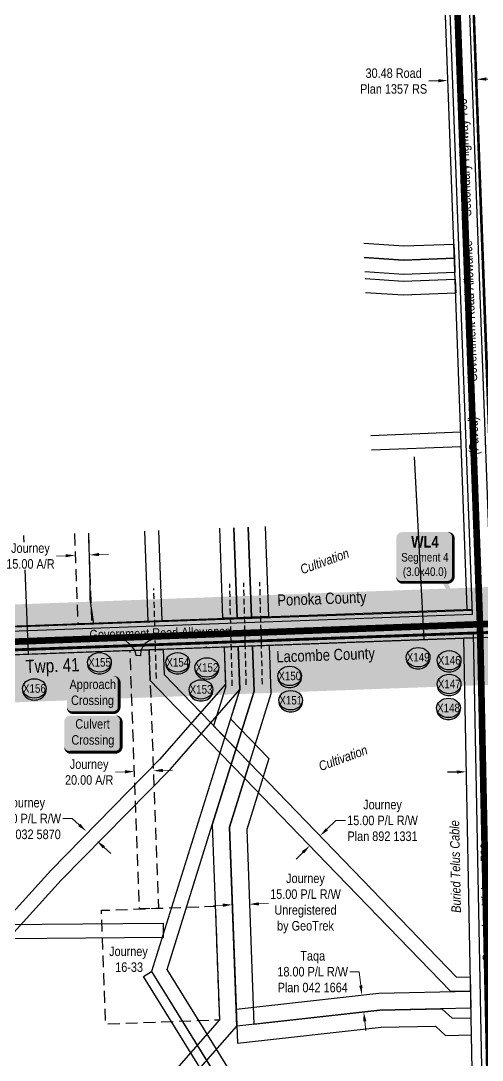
# Model space of a CAD drawing. Extents: x 670596 to 687743, y 5824540 to 5836613.
# Drawn here: x 678269 to 678756, y 5828518 to 5829612 of the extents above; entities that cross this region are included whole.
import ezdxf
from ezdxf.enums import TextEntityAlignment as Align

# ---------------------------------------------------------------- set-up
doc = ezdxf.new("R2010")
doc.units = 0
doc.header["$LTSCALE"] = 5
doc.header["$PDSIZE"] = 0.5
for name, pattern in [('BORDER2', [22.225, 6.35, -3.175, 6.35, -3.175, 0, -3.175]), ('foc-ACCESSROAD', [3.75, 2.5, -1.25]), ('UG_PIPE', [1.875, 1.25, -0.625])]:
    doc.linetypes.add(name, pattern=pattern)
doc.layers.get('Defpoints').update_dxf_attribs({"color": 9})
doc.layers.add('10-20_pump_placements_Poi', color=7, linetype='Continuous', plot=False)
for name, color, linetype in [('AS-CABLE', 224, 'foc-CABLE'), ('AS-PIPE-UG', 44, 'UG_PIPE'), ('AS-POWER', 104, 'foc-POWER'), ('AS-ROADS', 254, 'Continuous'), ('AS-TELEPHONE', 224, 'foc-TEL'), ('AS-TELEPHONE-T', 224, 'Continuous'), ('AS-TELUS', 224, 'foc-TEL'), ('CG-NOTES', 7, 'Continuous'), ('D-TXT', 6, 'Continuous'), ('F-AR', 190, 'foc-ACCESSROAD'), ('F-RW', 190, 'Continuous'), ('F-WS', 190, 'foc-ACCESSROAD'), ('F-WS-S', 8, 'Continuous'), ('L-33', 7, 'Continuous'), ('L-ROAD-T', 7, 'Continuous'), ('L-SEC', 7, 'Continuous'), ('L-TITLEDB', 4, 'Continuous'), ('L-TITLEDB-T', 4, 'Continuous'), ('P-BUFFER-H 30m', 51, 'Continuous'), ('P-CROSSINGS', 250, 'Continuous')]:
    doc.layers.add(name, color=color, linetype=linetype)
doc.layers.add('AS-COUNTY', color=7, linetype='BORDER2', lineweight=60, true_color=0xcc33ff)
for name, color, linetype, lineweight in [('F-AR-T', 190, 'Continuous', 9), ('F-RW-T', 190, 'Continuous', 9), ('F-WS-T', 190, 'Continuous', 9), ('T-TEXT', 48, 'Continuous', 18)]:
    doc.layers.add(name, color=color, linetype=linetype, lineweight=lineweight)
doc.layers.add('P-PROPOSED-WL3', color=92, linetype='Continuous', true_color=0x00bd00)
doc.layers.add('P-PROPOSED-WL4', color=7, linetype='Continuous', true_color=0x5b5bc8)
doc.styles.add('175L', font='ARIALN.TTF', dxfattribs={"height": 20})
doc.styles.add('240', font='ARIALN.TTF', dxfattribs={"height": 30})
doc.styles.add('80', font='ARIALN.TTF', dxfattribs={"height": 10})
doc.styles.add('80CG', font='ARIALN.TTF', dxfattribs={"height": 10})
doc.styles.add('80L', font='ARIALN.TTF', dxfattribs={"height": 10})
doc.styles.add('80LS', font='ARIALNI.TTF', dxfattribs={"height": 10})
doc.styles.add('BOLD', font='ARIALNB.TTF')
doc.styles.add('Crossing', font='ARIALN.TTF', dxfattribs={"height": 10})
doc.styles.add('foc-LtypeFont', font='ARIALN.TTF', dxfattribs={"height": 7.35})
doc.linetypes.add('foc-CABLE', pattern='A,2,-1,["C",foc-LtypeFont,S=0.2,R=0,X=-0.625,Y=-0.75],-1.24,8', length=12.24)
doc.linetypes.add('foc-POWER', pattern='A,6,-1,["P",foc-LtypeFont,S=0.2,R=0,X=-0.625,Y=-0.75],-1.24,4', length=12.24)
doc.linetypes.add('foc-TEL', pattern='A,2,-1,["T",foc-LtypeFont,S=0.2,R=0,X=-0.425,Y=-0.75],-1.24,8', length=12.24)
doc.linetypes.add('foc-TEL-NOLINE', pattern='A,0,-2,["T",foc-LtypeFont,S=0.2,R=0,X=-0.425,Y=-0.75],-10.24', length=12.24)
doc.dimstyles.new('Compass 5 000', dxfattribs={"dimscale": 5, "dimtxt": 9, "dimasz": 2, "dimexe": 0.2, "dimexo": 0.0625, "dimgap": 0.5, "dimtad": 0, "dimtih": 1, "dimtoh": 1, "dimzin": 0, "dimdsep": 46, "dimtxsty": '80CG', "dimcen": 0.1, "dimse1": 1, "dimse2": 1, "dimclrd": 256, "dimclrt": 256, "dimaunit": 1, "dimadec": 4, "dimazin": 0, "dimtfac": 0.06, "dimtofl": 0, "dimtmove": 0, "dimatfit": 1, "dimfxl": 0.2, "dimtolj": 1, "dimtzin": 0, "dimlwd": -1, "dimarcsym": 0})

# ---------------------------------------------------------------- blocks, each defined once
blk = doc.blocks.new('*D396')
at = {"layer": 'Defpoints', "color": 0, "transparency": 16777216}
for p in [(678387.6, 5828866.9), (678407.6, 5828867.7), (678389.2, 5828822)]:
    blk.add_point(p, dxfattribs=at)
at = {"layer": 'F-AR-T', "transparency": 16777216}
for p, q in [((678419.2, 5828823.1), (678429.2, 5828823.5)), ((678379.2, 5828821.7), (678369.2, 5828821.3))]:
    blk.add_line(p, q, dxfattribs=at)
for points in [[(678379.2, 5828823.3), (678379.3, 5828820), (678389.2, 5828822)], [(678419.1, 5828824.8), (678419.3, 5828821.4), (678409.2, 5828822.7)]]:
    blk.add_solid(points, dxfattribs=at)
at = {"layer": 'F-AR-T', "transparency": 16777216, "insert": (678341.5, 5828821.3), "char_height": 10, "attachment_point": 5, "style": '80CG'}
blk.add_mtext('\\A1;Journey\\P20.00 A/R', dxfattribs=at)
blk = doc.blocks.new('*D447')
at = {"layer": 'Defpoints', "color": 0, "transparency": 16777216}
for p in [(678738.6, 5828843.1), (678778.6, 5828843.9), (678739, 5828821.6)]:
    blk.add_point(p, dxfattribs=at)
at = {"layer": 'L-TITLEDB', "transparency": 16777216}
for p, q in [((678789, 5828822.6), (678799, 5828822.8)), ((678729.1, 5828821.4), (678719.1, 5828821.2))]:
    blk.add_line(p, q, dxfattribs=at)
for points in [[(678729, 5828823.1), (678729.1, 5828819.8), (678739, 5828821.6)], [(678789, 5828824.3), (678789.1, 5828820.9), (678779, 5828822.4)]]:
    blk.add_solid(points, dxfattribs=at)
at = {"layer": 'L-TITLEDB', "transparency": 16777216, "insert": (678837.8, 5828822.8), "char_height": 10, "attachment_point": 5, "style": '80CG'}
blk.add_mtext('\\A1;40.00 Road\\PPlan 912 2064', dxfattribs=at)
blk = doc.blocks.new('*D448')
at = {"layer": 'Defpoints', "color": 0, "transparency": 16777216}
for p in [(678584.8, 5828754.2), (678609.1, 5828729.1), (678598.3, 5828718.7)]:
    blk.add_point(p, dxfattribs=at)
at = {"layer": 'F-RW-T', "transparency": 16777216}
for p, q in [((678592, 5828761.1), (678601.6, 5828770.4)), ((678601.6, 5828770.4), (678611.6, 5828770.4)), ((678566.8, 5828736.8), (678559.7, 5828729.8))]:
    blk.add_line(p, q, dxfattribs=at)
for points in [[(678590.9, 5828762.3), (678593.2, 5828759.9), (678584.8, 5828754.2)], [(678565.7, 5828738), (678568, 5828735.6), (678574, 5828743.7)]]:
    blk.add_solid(points, dxfattribs=at)
at = {"layer": 'F-RW-T', "transparency": 16777216, "insert": (678650.7, 5828770.4), "char_height": 10, "attachment_point": 5, "style": '80CG'}
blk.add_mtext('\\A1;Journey\\P15.00 P/L R/W\\PPlan 892 1331', dxfattribs=at)
blk = doc.blocks.new('*D449')
at = {"layer": 'Defpoints', "color": 0, "transparency": 16777216}
for p in [(678609.8, 5828584.6), (678628.9, 5828586.7), (678611.8, 5828566.7)]:
    blk.add_point(p, dxfattribs=at)
at = {"layer": 'F-RW-T', "transparency": 16777216}
for p, q in [((678626.1, 5828611.1), (678616.1, 5828611.1)), ((678627.8, 5828596.6), (678626.1, 5828611.1)), ((678632, 5828558.9), (678633.1, 5828548.9))]:
    blk.add_line(p, q, dxfattribs=at)
for points in [[(678629.4, 5828596.8), (678626.1, 5828596.5), (678628.9, 5828586.7)], [(678633.7, 5828559.1), (678630.4, 5828558.7), (678630.9, 5828568.8)]]:
    blk.add_solid(points, dxfattribs=at)
at = {"layer": 'F-RW-T', "transparency": 16777216, "insert": (678577.1, 5828611.1), "char_height": 10, "attachment_point": 5, "style": '80CG'}
blk.add_mtext('\\A1;Taqa\\P18.00 P/L R/W^JPlan 042 1664', dxfattribs=at)
blk = doc.blocks.new('*D453')
at = {"layer": 'Defpoints', "color": 0, "transparency": 16777216}
for p in [(678349.6, 5828748.9), (678154.3, 5828555.8), (678165.4, 5828545.7)]:
    blk.add_point(p, dxfattribs=at)
at = {"layer": 'F-RW-T', "transparency": 16777216}
for p, q in [((678323.7, 5828772.4), (678313.7, 5828772.4)), ((678331.1, 5828765.7), (678323.7, 5828772.4)), ((678357, 5828742.2), (678364.4, 5828735.5))]:
    blk.add_line(p, q, dxfattribs=at)
for points in [[(678332.2, 5828767), (678330, 5828764.5), (678338.5, 5828759)], [(678358.1, 5828743.4), (678355.9, 5828741), (678349.6, 5828748.9)]]:
    blk.add_solid(points, dxfattribs=at)
at = {"layer": 'F-RW-T', "transparency": 16777216, "insert": (678274.6, 5828772.4), "char_height": 10, "attachment_point": 5, "style": '80CG'}
blk.add_mtext('\\A1;Journey\\P15.00 P/L R/W\\PPlan 032 5870', dxfattribs=at)
blk = doc.blocks.new('*U846')
h = blk.add_hatch(color=59)
edge = h.paths.add_edge_path()
edge.add_line((-21.5, -20), (21.5, -20))
edge.add_arc((21.5, -14), 6, 270, 360)
edge.add_line((27.5, -14), (27.5, 12.5))
edge.add_arc((21.5, 12.5), 6, 0, 90)
edge.add_line((21.5, 18.5), (-21.5, 18.5))
edge.add_arc((-21.5, 12.5), 6, 90, 180)
edge.add_line((-27.5, 12.5), (-27.5, -14))
edge.add_arc((-21.5, -14), 6, 180, 270)
at = {"color": 1, "flags": 128}
blk.add_lwpolyline([(-57.6, 47.9, 0, 7.5, 0), (0, 0, 0, 0, 0)], format="xyseb", dxfattribs=at)
blk.add_lwpolyline([(-21.5, -20, 3, 3, 0), (21.5, -20, 3, 3, 0.414214), (27.5, -14, 3, 3, 0), (27.5, 12.5, 3, 0, 0.414214), (21.5, 18.5, 0, 0, 0), (-21.5, 18.5, 0, 0, 0.414214), (-27.5, 12.5, 0, 0, 0), (-27.5, -14, 0, 3, 0.414214)], format="xyseb", close=True, dxfattribs=at)
at = {"color": 1, "style": '80'}
blk.add_attdef('ENTER_TEXT_001', (-36.7, -5), '', height=10, dxfattribs=at)
blk = doc.blocks.new('*D491')
at = {"layer": 'Defpoints', "color": 0, "transparency": 16777216}
for p in [(678719.5, 5829551.2), (678719.5, 5829549.6), (678750, 5829552.3)]:
    blk.add_point(p, dxfattribs=at)
at = {"layer": 'L-TITLEDB-T', "transparency": 16777216}
for p, q in [((678709.5, 5829549.2), (678699.6, 5829548.9)), ((678760, 5829551.1), (678770, 5829551.5))]:
    blk.add_line(p, q, dxfattribs=at)
for points in [[(678709.5, 5829550.9), (678709.6, 5829547.6), (678719.5, 5829549.6)], [(678760, 5829552.8), (678760.1, 5829549.4), (678750, 5829550.7)]]:
    blk.add_solid(points, dxfattribs=at)
at = {"layer": 'L-TITLEDB-T', "transparency": 16777216, "insert": (678662.4, 5829548.9), "char_height": 10, "attachment_point": 5, "style": '80CG'}
blk.add_mtext('\\A1;30.48 Road\\PPlan 1357 RS', dxfattribs=at)
blk = doc.blocks.new('*U583')
h = blk.add_hatch(color=254)
edge = h.paths.add_edge_path()
edge.add_line((-24, -34.4), (24, -34.4))
edge.add_arc((24, -28.4), 6, 270, 360)
edge.add_line((30, -28.4), (30, 12.5))
edge.add_arc((24, 12.5), 6, 0, 90)
edge.add_line((24, 18.5), (-24, 18.5))
edge.add_arc((-24, 12.5), 6, 90, 180)
edge.add_line((-30, 12.5), (-30, -28.4))
edge.add_arc((-24, -28.4), 6, 180, 270)
at = {"layer": 'P-PROPOSED-WL3', "flags": 128}
blk.add_lwpolyline([(-24, -34.4, 3, 3, 0), (24, -34.4, 3, 3, 0.414214), (30, -28.4, 3, 3, 0), (30, 12.5, 3, 0, 0.414214), (24, 18.5, 0, 0, 0), (-24, 18.5, 0, 0, 0.414214), (-30, 12.5, 0, 0, 0), (-30, -28.4, 0, 3, 0.414214)], format="xyseb", close=True, dxfattribs=at)
blk.add_lwpolyline([(55.3, -91.7, 0, 7.5, 0), (0, 0, 0, 0, 0)], format="xyseb", dxfattribs=at)
at = {"layer": 'P-PROPOSED-WL3'}
for tag, p, height, style in [('TEMP_AREA_W1_001', (-9.2, 2.2), 12, 'BOLD'), ('ENTER_TEXT_001', (-30.7, -12.8), 9, '80')]:
    blk.add_attdef(tag, p, '', height=height, dxfattribs=dict(at, style=style))
blk = doc.blocks.new('*D510')
at = {"layer": 'Defpoints', "color": 0, "transparency": 16777216}
for p in [(678510.4, 5828682.2), (678492.8, 5828670.4), (678510.8, 5828671.1)]:
    blk.add_point(p, dxfattribs=at)
at = {"layer": 'F-RW-T', "transparency": 16777216}
for p, q in [((678482.4, 5828681.2), (678472.4, 5828680.8)), ((678520.4, 5828682.6), (678530.4, 5828683))]:
    blk.add_line(p, q, dxfattribs=at)
for points in [[(678482.3, 5828682.9), (678482.5, 5828679.5), (678492.4, 5828681.6)], [(678520.3, 5828684.3), (678520.4, 5828680.9), (678510.4, 5828682.2)]]:
    blk.add_solid(points, dxfattribs=at)
at = {"layer": 'F-RW-T', "transparency": 16777216, "insert": (678569.5, 5828683), "char_height": 10, "attachment_point": 5, "style": '80CG'}
blk.add_mtext('\\A1;Journey\\P15.00 P/L R/W\\PUnregistered\\Pby GeoTrek', dxfattribs=at)
blk = doc.blocks.new('xing2')
h = blk.add_hatch(color=50)
h.dxf.hatch_style = 1
edge = h.paths.add_edge_path()
edge.add_ellipse((0, 0), major_axis=(-12.5, 0), ratio=0.816297, start_angle=0, end_angle=360)
h = blk.add_hatch(color=250)
h.dxf.hatch_style = 1
edge = h.paths.add_edge_path()
edge.add_ellipse((0, -2), major_axis=(-12.5, 0), ratio=0.816297, start_angle=0, end_angle=180)
edge.add_line((12.5, -2), (12.5, 0))
edge.add_ellipse((0, 0), major_axis=(-12.5, 0), ratio=0.816297, start_angle=0, end_angle=180, ccw=False)
edge.add_line((-12.5, 0), (-12.5, -2))
at = {"color": 250}
blk.add_ellipse((0, 0), major_axis=(-12.5, 0), ratio=0.816297, dxfattribs=at)
blk.add_ellipse((0, -2), major_axis=(-12.5, 0), ratio=0.816297, start_param=0, end_param=3.141593, dxfattribs=at)
at = {"color": 250, "style": 'Crossing'}
blk.add_attdef('CROSSING', text='', height=9, dxfattribs=at).set_placement((0.1, 0), align=Align.MIDDLE_CENTER)
at = {"color": 250, "style": 'Crossing', "flags": 1}
for tag, p in [('OWNER', (0.1, -12.5)), ('DESCRIPTION', (0.1, -25.8)), ('LOCATION', (0.1, -39.3)), ('DWG_REF', (0.1, -52.8))]:
    blk.add_attdef(tag, text='', height=9, dxfattribs=at).set_placement(p, align=Align.MIDDLE_CENTER)
blk = doc.blocks.new('*U487')
h = blk.add_hatch(color=254)
edge = h.paths.add_edge_path()
edge.add_line((-24, -20), (24, -20))
edge.add_arc((24, -14), 6, 270, 360)
edge.add_line((30, -14), (30, 12.5))
edge.add_arc((24, 12.5), 6, 0, 90)
edge.add_line((24, 18.5), (-24, 18.5))
edge.add_arc((-24, 12.5), 6, 90, 180)
edge.add_line((-30, 12.5), (-30, -14))
edge.add_arc((-24, -14), 6, 180, 270)
at = {"color": 160, "flags": 128}
blk.add_lwpolyline([(-24, -20, 3, 3, 0), (24, -20, 3, 3, 0.414214), (30, -14, 3, 3, 0), (30, 12.5, 3, 0, 0.414214), (24, 18.5, 0, 0, 0), (-24, 18.5, 0, 0, 0.414214), (-30, 12.5, 0, 0, 0), (-30, -14, 0, 3, 0.414214)], format="xyseb", close=True, dxfattribs=at)
at = {"color": 160, "style": '80'}
blk.add_attdef('ENTER_TEXT_001', (-26.8, -4.9), '', height=10, dxfattribs=at)
blk = doc.blocks.new('*U860')
h = blk.add_hatch(color=59)
edge = h.paths.add_edge_path()
edge.add_line((-21.5, -20), (21.5, -20))
edge.add_arc((21.5, -14), 6, 270, 360)
edge.add_line((27.5, -14), (27.5, 12.5))
edge.add_arc((21.5, 12.5), 6, 0, 90)
edge.add_line((21.5, 18.5), (-21.5, 18.5))
edge.add_arc((-21.5, 12.5), 6, 90, 180)
edge.add_line((-27.5, 12.5), (-27.5, -14))
edge.add_arc((-21.5, -14), 6, 180, 270)
at = {"color": 1, "flags": 128}
blk.add_lwpolyline([(51.3, 47.3, 0, 7.5, 0), (0, 0, 0, 0, 0)], format="xyseb", dxfattribs=at)
blk.add_lwpolyline([(-21.5, -20, 3, 3, 0), (21.5, -20, 3, 3, 0.414214), (27.5, -14, 3, 3, 0), (27.5, 12.5, 3, 0, 0.414214), (21.5, 18.5, 0, 0, 0), (-21.5, 18.5, 0, 0, 0.414214), (-27.5, 12.5, 0, 0, 0), (-27.5, -14, 0, 3, 0.414214)], format="xyseb", close=True, dxfattribs=at)
at = {"color": 1, "style": '80'}
blk.add_attdef('ENTER_TEXT_001', (-36.7, -5), '', height=10, dxfattribs=at)
blk = doc.blocks.new('*D530')
at = {"layer": 'Defpoints', "color": 0, "transparency": 16777216}
for p in [(678326.9, 5829049.5), (678327, 5829045.8), (678342, 5829046.3)]:
    blk.add_point(p, dxfattribs=at)
at = {"layer": 'F-AR-T', "transparency": 16777216}
for p, q in [((678316.9, 5829049.1), (678306.9, 5829048.8)), ((678351.9, 5829050.4), (678361.8, 5829050.8))]:
    blk.add_line(p, q, dxfattribs=at)
for points in [[(678351.8, 5829052.1), (678351.9, 5829048.7), (678341.9, 5829050)], [(678316.8, 5829050.8), (678316.9, 5829047.5), (678326.9, 5829049.5)]]:
    blk.add_solid(points, dxfattribs=at)
at = {"layer": 'F-AR-T', "transparency": 16777216, "insert": (678279.6, 5829048.8), "char_height": 10, "attachment_point": 5, "style": '80CG', "bg_fill": 3, "box_fill_scale": 1.1, "bg_fill_color": 256, "bg_fill_true_color": 13158600, "bg_fill_transparency": 0}
blk.add_mtext('\\A1;Journey\\P15.00 A/R', dxfattribs=at)

msp = doc.modelspace()

# ---------------------------------------------------------------- hatches: boundary and pattern name
at = {"layer": 'AS-ROADS'}
h = msp.add_hatch(color=256, dxfattribs=at)
h.dxf.hatch_style = 1
h.paths.add_polyline_path([(682678.285, 5832378.284), (682679.237, 5832371.44), (682678.476, 5832368.778), (682676.859, 5832365.926), (682687.322, 5832365.831), (682684.183, 5832370.964), (682682.661, 5832374.577), (682682.566, 5832377.333), (682682.566, 5832379.045)], flags=16)
h.paths.add_polyline_path([(681464.565, 5832333.37), (681471.954, 5832333.222), (681472.545, 5832327.019), (681474.319, 5832324.36), (681475.206, 5832323.326), (681461.314, 5832321.997), (681462.939, 5832325.394), (681463.974, 5832328.2), (681464.252, 5832330.272), (681464.542, 5832331.722)], flags=16)
h.paths.add_polyline_path([(681048.14, 5832317.983), (681052.253, 5832311.083), (681052.694, 5832307.12), (681062.388, 5832306.826), (681060.185, 5832312.404), (681056.954, 5832317.249), (681056.66, 5832320.038)], flags=16)
edge = h.paths.add_edge_path()
edge.add_line((683515.178, 5832287.041), (683508.934, 5832397.566))
edge.add_line((677284.424, 5825051.076), (677268.886, 5825051.076))
h = msp.add_hatch(color=256, dxfattribs=at)
h.dxf.hatch_style = 1
h.paths.add_polyline_path([(678391.181, 5828943.93), (678390.272, 5828947.653), (678388.273, 5828951.602), (678386.502, 5828954.008), (678384.14, 5828955.96), (678379.552, 5828960.182), (678408.851, 5828961.544), (678404.127, 5828959.229), (678400.175, 5828956.278), (678397.994, 5828953.6), (678396.632, 5828950.83), (678395.996, 5828948.515), (678395.769, 5828945.02), (678395.723, 5828943.703)])
at = {"layer": 'P-BUFFER-H 30m'}
h = msp.add_hatch(color=256, dxfattribs=at)
h.dxf.hatch_style = 1
edge = h.paths.add_edge_path()
edge.add_line((677190.88, 5826034.364), (676987.84, 5826027.225))
edge.add_line((676987.84, 5826027.225), (676988.351, 5826011.208))
edge.add_arc((676938.382, 5826009.615), 49.994, -120.521047, 1.826075, ccw=False)
edge.add_line((676912.993, 5825966.548), (676909.934, 5825968.352))
edge.add_arc((676935.324, 5826011.418), 49.994, 181.826075, 239.478953, ccw=False)
edge.add_line((676885.355, 5826009.825), (676883.222, 5826076.736))
edge.add_arc((676933.19, 5826078.329), 49.994, 92.013805, 181.826075, ccw=False)
edge.add_line((676931.434, 5826128.292), (677186.782, 5826137.271))
edge.add_line((677186.782, 5826137.271), (677172.574, 5826493.957))
edge.add_arc((677222.529, 5826495.947), 49.994, 182.217236, 182.280935, ccw=False)
edge.add_line((677172.572, 5826494.013), (677161.576, 5826778.028))
edge.add_arc((677211.532, 5826779.962), 49.994, 133.32201, 182.217236, ccw=False)
edge.add_line((677177.232, 5826816.333), (677158.55, 5827298.559))
edge.add_line((677158.55, 5827298.559), (677123.328, 5828102.041))
edge.add_line((677123.328, 5828102.041), (677088.029, 5828904.381))
edge.add_arc((677137.974, 5828906.578), 49.994, 92.094528, 182.519115, ccw=False)
edge.add_line((677136.147, 5828956.539), (677941.688, 5828985.999))
edge.add_line((677941.688, 5828985.999), (678795.39, 5829017.43))
edge.add_arc((678838.014, 5828991.303), 49.994, 92.178655, 148.493114, ccw=False)
edge.add_line((678836.113, 5829041.261), (679095.94, 5829051.145))
edge.add_line((679095.94, 5829051.145), (679103.038, 5829053.867))
edge.add_arc((679120.935, 5829007.187), 49.994, 92.18666, 110.977343, ccw=False)
edge.add_line((679119.028, 5829057.144), (679561.069, 5829074.022))
edge.add_arc((679566.877, 5829024.367), 49.994, 92.195397, 96.67124, ccw=False)
edge.add_line((679564.962, 5829074.324), (680316.807, 5829103.147))
edge.add_line((680316.807, 5829103.147), (680289.029, 5829852.071))
edge.add_line((680289.029, 5829852.071), (680264.054, 5830522.758))
edge.add_arc((680314.013, 5830524.619), 49.994, 133.258056, 182.132573, ccw=False)
edge.add_line((680279.753, 5830561.028), (680276.196, 5830656.553))
edge.add_line((680276.196, 5830656.553), (680246.213, 5831460.206))
edge.add_line((680246.213, 5831460.206), (680215.351, 5832284.366))
edge.add_arc((680265.309, 5832286.237), 49.994, 92.148626, 182.144523, ccw=False)
edge.add_line((680263.435, 5832336.196), (681068.877, 5832366.415))
edge.add_line((681068.877, 5832366.415), (681821.401, 5832394.716))
edge.add_line((681821.401, 5832394.716), (681805.598, 5832816.244))
edge.add_arc((681855.557, 5832818.117), 49.994, 143.113192, 182.146882, ccw=False)
edge.add_line((681815.571, 5832848.125), (681834.732, 5832873.657))
edge.add_arc((681874.718, 5832843.649), 49.994, 2.145927, 143.113192, ccw=False)
edge.add_line((681924.677, 5832845.521), (681941.401, 5832399.193))
edge.add_line((681941.401, 5832399.193), (682694.705, 5832426.985))
edge.add_line((682694.705, 5832426.985), (683448.059, 5832454.84))
edge.add_line((683448.059, 5832454.84), (683412.219, 5833411.237))
edge.add_arc((683462.178, 5833413.109), 49.994, 133.562272, 182.146115, ccw=False)
edge.add_line((683427.725, 5833449.336), (683406.047, 5834013.774))
edge.add_line((683406.047, 5834013.774), (683375.916, 5834817.728))
edge.add_line((683375.916, 5834817.728), (683345.977, 5835624.47))
edge.add_arc((683395.936, 5835626.324), 49.994, 92.287428, 182.125311, ccw=False)
edge.add_line((683393.941, 5835676.278), (684197.29, 5835708.367))
edge.add_line((684197.29, 5835708.367), (684908.467, 5835736.78))
edge.add_line((684908.467, 5835736.78), (684942.361, 5835811.073))
edge.add_arc((684987.845, 5835790.323), 49.994, 65.131456, 155.476492, ccw=False)
edge.add_line((685008.869, 5835835.681), (685028.667, 5835826.504))
edge.add_arc((685007.643, 5835781.146), 49.994, -16.068914, 65.131456, ccw=False)
edge.add_line((685055.684, 5835767.308), (685044.658, 5835729.031))
edge.add_line((685044.658, 5835729.031), (685314.688, 5835739.386))
edge.add_arc((685316.604, 5835689.429), 49.994, 34.222356, 92.196177, ccw=False)
edge.add_line((685357.942, 5835717.546), (685598.018, 5835364.582))
edge.add_line((685598.018, 5835364.582), (685834.75, 5835370.452))
edge.add_arc((685835.99, 5835320.474), 49.994, 2.198313, 91.420588, ccw=False)
edge.add_line((685885.947, 5835322.392), (685911.192, 5834664.749))
edge.add_line((685911.192, 5834664.749), (686635.77, 5834691.532))
edge.add_line((686635.77, 5834691.532), (686625.993, 5834943.667))
edge.add_line((686625.993, 5834943.667), (686625.603, 5834953.705))
edge.add_arc((686675.56, 5834955.642), 49.994, 92.288875, 182.220798, ccw=False)
edge.add_line((686673.563, 5835005.596), (687058.366, 5835020.976))
edge.add_arc((687098.555, 5834991.24), 49.994, 92.512715, 143.501535, ccw=False)
edge.add_line((687096.363, 5835041.186), (687099.36, 5835041.317))
edge.add_arc((687101.551, 5834991.372), 49.994, 2.512715, 92.512715, ccw=False)
edge.add_line((687151.497, 5834993.563), (687152.446, 5834971.929))
edge.add_arc((687102.501, 5834969.737), 49.994, -87.487492, 2.512715, ccw=False)
edge.add_line((687104.692, 5834919.791), (687096.429, 5834919.429))
edge.add_arc((687094.238, 5834969.375), 49.994, 272.288873, 272.512507, ccw=False)
edge.add_line((687096.234, 5834919.421), (686730.564, 5834904.805))
edge.add_line((686730.564, 5834904.805), (686741.01, 5834635.46))
edge.add_arc((686691.053, 5834633.523), 49.994, -87.779202, 2.220798, ccw=False)
edge.add_line((686692.991, 5834583.567), (686662.171, 5834582.372))
edge.add_arc((686660.234, 5834632.328), 49.994, 247.182957, 272.220798, ccw=False)
edge.add_line((686640.846, 5834586.246), (686635.568, 5834588.467))
edge.add_line((686635.568, 5834588.467), (685862.114, 5834559.877))
edge.add_arc((685860.267, 5834609.837), 49.994, 182.198313, 272.116949, ccw=False)
edge.add_line((685810.31, 5834607.919), (685785.041, 5835266.201))
edge.add_line((685785.041, 5835266.201), (685571.688, 5835260.91))
edge.add_arc((685570.449, 5835310.888), 49.994, 214.222356, 271.420588, ccw=False)
edge.add_line((685529.111, 5835282.771), (685289.298, 5835635.35))
edge.add_line((685289.298, 5835635.35), (685002.226, 5835624.341))
edge.add_line((685002.226, 5835624.341), (684975.431, 5835623.27))
edge.add_arc((684973.435, 5835673.224), 49.994, 229.837958, 272.287782, ccw=False)
edge.add_line((684941.192, 5835635.018), (684201.401, 5835605.462))
edge.add_line((684201.401, 5835605.462), (683450.853, 5835575.482))
edge.add_line((683450.853, 5835575.482), (683478.831, 5834821.566))
edge.add_line((683478.831, 5834821.566), (683508.96, 5834017.677))
edge.add_line((683508.96, 5834017.677), (683532.192, 5833412.794))
edge.add_arc((683482.235, 5833410.876), 49.994, -46.495355, 2.199485, ccw=False)
edge.add_line((683516.651, 5833374.614), (683552.96, 5832405.714))
edge.add_arc((683503.001, 5832403.842), 49.994, -87.882475, 2.146115, ccw=False)
edge.add_line((683504.848, 5832353.882), (682698.506, 5832324.068))
edge.add_line((682698.506, 5832324.068), (681892.271, 5832294.323))
edge.add_arc((681890.428, 5832344.283), 49.994, 264.056445, 272.112898, ccw=False)
edge.add_arc((681876.342, 5832343.751), 49.994, 272.153947, 280.265865, ccw=False)
edge.add_line((681878.221, 5832293.793), (681072.743, 5832263.5))
edge.add_line((681072.743, 5832263.5), (680320.249, 5832235.268))
edge.add_line((680320.249, 5832235.268), (680349.128, 5831464.053))
edge.add_line((680349.128, 5831464.053), (680379.111, 5830660.389))
edge.add_line((680379.111, 5830660.389), (680384.182, 5830524.23))
edge.add_arc((680334.223, 5830522.37), 49.994, -46.742123, 2.132739, ccw=False)
edge.add_line((680368.483, 5830485.96), (680391.945, 5829855.896))
edge.add_line((680391.945, 5829855.896), (680421.685, 5829054.073))
edge.add_arc((680371.726, 5829052.22), 49.994, -87.804603, 2.124156, ccw=False)
edge.add_line((680373.641, 5829002.263), (679575.799, 5828971.677))
edge.add_arc((679569.977, 5829021.331), 49.994, 272.18666, 276.686638, ccw=False)
edge.add_line((679571.885, 5828971.373), (679131.72, 5828954.566))
edge.add_line((679131.72, 5828954.566), (679124.618, 5828951.844))
edge.add_arc((679106.72, 5828998.524), 49.994, 272.178655, 290.977343, ccw=False)
edge.add_line((679108.621, 5828948.566), (678884.632, 5828940.045))
edge.add_arc((678841.974, 5828966.116), 49.994, 272.108492, 328.568358, ccw=False)
edge.add_line((678843.813, 5828916.156), (677945.465, 5828883.082))
edge.add_line((677945.465, 5828883.082), (677193.263, 5828855.571))
edge.add_line((677193.263, 5828855.571), (677226.216, 5828106.56))
edge.add_line((677226.216, 5828106.56), (677261.444, 5827302.934))
edge.add_arc((677211.498, 5827300.745), 49.994, 2.218614, 2.510029, ccw=False)
edge.add_line((677261.454, 5827302.68), (677281.716, 5826779.679))
edge.add_arc((677231.76, 5826777.743), 49.994, -46.679478, 2.218614, ccw=False)
edge.add_line((677266.06, 5826741.371), (677275.481, 5826498.026))
edge.add_line((677275.481, 5826498.026), (677306.827, 5825711.068))
edge.add_line((677306.827, 5825711.068), (677315.471, 5825699.601))
edge.add_arc((677275.552, 5825669.505), 49.994, 1.988412, 37.013358, ccw=False)
edge.add_line((677325.515, 5825671.239), (677327.417, 5825616.478))
edge.add_arc((677277.453, 5825614.743), 49.994, -88.099944, 1.988412, ccw=False)
edge.add_line((677279.111, 5825564.777), (677258.016, 5825564.077))
edge.add_arc((677256.359, 5825614.043), 49.994, 181.98998, 271.900056, ccw=False)
edge.add_line((677206.395, 5825612.307), (677206.156, 5825619.185))
edge.add_line((677206.156, 5825619.185), (676448.534, 5825593.112))
edge.add_line((676448.534, 5825593.112), (675621.606, 5825565.447))
edge.add_line((675621.606, 5825565.447), (674813.811, 5825535.401))
edge.add_line((674813.811, 5825535.401), (674006.072, 5825504.83))
edge.add_line((674006.072, 5825504.83), (673985.967, 5825504.069))
edge.add_arc((673984.076, 5825554.027), 49.994, 271.847905, 272.16748, ccw=False)
edge.add_line((673985.688, 5825504.06), (673184.703, 5825478.217))
edge.add_line((673184.703, 5825478.217), (672384.069, 5825452.353))
edge.add_line((672384.069, 5825452.353), (672364.028, 5825451.705))
edge.add_line((672364.028, 5825451.705), (671562.255, 5825423.567))
edge.add_line((671562.255, 5825423.567), (671405.716, 5825418.102))
edge.add_line((671405.716, 5825418.102), (671360.474, 5825352.878))
edge.add_line((671360.474, 5825352.878), (671368.43, 5825306.565))
edge.add_line((671368.43, 5825306.565), (671377.864, 5825268.225))
edge.add_line((671377.864, 5825268.225), (671395.798, 5825272.31))
edge.add_arc((671406.901, 5825223.564), 49.994, 6.188841, 102.831332, ccw=False)
edge.add_line((671456.604, 5825228.954), (671457.842, 5825217.538))
edge.add_line((671457.842, 5825217.538), (671465.055, 5825159.957))
edge.add_line((671465.055, 5825159.957), (671491.712, 5825126.618))
edge.add_arc((671452.666, 5825095.397), 49.994, 1.309193, 38.645258, ccw=False)
edge.add_line((671502.646, 5825096.54), (671503.523, 5825058.17))
edge.add_arc((671453.542, 5825057.028), 49.994, -32.601957, 1.309193, ccw=False)
edge.add_line((671495.659, 5825030.091), (671398.31, 5824877.882))
edge.add_arc((671356.193, 5824904.819), 49.994, 193.727388, 327.398043, ccw=False)
edge.add_arc((671355.09, 5824908.662), 49.994, 147.398016, 198.310676, ccw=False)
edge.add_line((671312.974, 5824935.599), (671400.193, 5825071.97))
edge.add_line((671400.193, 5825071.97), (671400.095, 5825076.287))
edge.add_line((671400.095, 5825076.287), (671375.283, 5825107.317))
edge.add_arc((671414.33, 5825138.538), 49.994, 187.140394, 218.645258, ccw=False)
edge.add_line((671364.724, 5825132.324), (671361.401, 5825158.85))
edge.add_line((671361.401, 5825158.85), (671349.952, 5825156.242))
edge.add_arc((671338.849, 5825204.987), 49.994, 193.822991, 282.831332, ccw=False)
edge.add_line((671290.303, 5825193.043), (671268.001, 5825283.686))
edge.add_arc((671319.46, 5825296.347), 52.994, 189.747991, 193.822991, ccw=False)
edge.add_line((671267.231, 5825287.374), (671255.511, 5825355.596))
edge.add_arc((671307.74, 5825364.568), 52.994, 145.253591, 189.747991, ccw=False)
edge.add_line((671264.195, 5825394.772), (671336.235, 5825498.63))
edge.add_arc((671377.314, 5825470.137), 49.994, 91.999391, 145.253591, ccw=False)
edge.add_line((671375.57, 5825520.1), (671558.652, 5825526.492))
edge.add_line((671558.652, 5825526.492), (672360.486, 5825554.632))
edge.add_arc((672362.239, 5825504.669), 49.994, 91.85035, 92.009966, ccw=False)
edge.add_line((672360.625, 5825554.636), (672380.743, 5825555.286))
edge.add_line((672380.743, 5825555.286), (673181.379, 5825581.151))
edge.add_line((673181.379, 5825581.151), (673982.227, 5825606.989))
edge.add_line((673982.227, 5825606.989), (674002.177, 5825607.744))
edge.add_line((674002.177, 5825607.744), (674809.949, 5825638.317))
edge.add_line((674809.949, 5825638.317), (675617.882, 5825668.367))
edge.add_arc((675619.741, 5825618.408), 49.994, 91.916118, 92.130078, ccw=False)
edge.add_line((675618.069, 5825668.374), (676445.042, 5825696.04))
edge.add_line((676445.042, 5825696.04), (677203.317, 5825722.136))
edge.add_line((677203.317, 5825722.136), (677190.88, 5826034.364))
at = {"layer": 'P-PROPOSED-WL3'}
h = msp.add_hatch(color=256, dxfattribs=at)
h.dxf.hatch_style = 1
h.paths.add_polyline_path([(678736.318, 5828962.226), (678776.288, 5828963.673), (678776.229, 5828966.688), (678736.26, 5828965.225)])
at = {"layer": 'P-PROPOSED-WL4'}
h = msp.add_hatch(color=256, dxfattribs=at)
h.dxf.hatch_style = 1
h.paths.add_polyline_path([(671375.18, 5825467.06), (671378.922, 5825467.191), (671560.502, 5825473.53), (672362.345, 5825501.671), (672382.454, 5825502.32), (673183.091, 5825528.185), (673984.076, 5825554.027), (674004.181, 5825554.788), (674811.953, 5825585.361), (675619.841, 5825615.409), (676446.814, 5825643.076), (677254.384, 5825670.868), (677256.359, 5825614.043), (677277.453, 5825614.743), (677275.552, 5825669.505), (677257.495, 5825693.456), (677225.526, 5826496.064), (677214.646, 5826777.081), (677231.76, 5826777.743), (677211.498, 5827300.745), (677176.27, 5828104.362), (677141.104, 5828903.691), (677943.625, 5828933.042), (678736.318, 5828962.226), (678736.26, 5828965.225), (677943.515, 5828936.039), (677137.974, 5828906.578), (677173.274, 5828104.23), (677208.501, 5827300.621), (677228.646, 5826780.625), (677211.532, 5826779.962), (677222.529, 5826495.947), (677254.535, 5825692.399), (677272.587, 5825668.455), (677274.355, 5825617.642), (677259.253, 5825617.141), (677257.278, 5825673.969), (676446.714, 5825646.074), (675619.741, 5825618.408), (674811.84, 5825588.359), (674004.068, 5825557.786), (673983.979, 5825557.026), (673182.994, 5825531.184), (672382.357, 5825505.319), (672362.239, 5825504.669), (671560.397, 5825476.528), (671377.314, 5825470.137)])

# ---------------------------------------------------------------- linework, layer by layer
at = {"layer": '10-20_pump_placements_Poi'}
msp.add_point((678464.898, 5828952.833), dxfattribs=at)
msp.add_point((678464.898, 5828952.833), dxfattribs=at)
at = {"layer": 'AS-CABLE'}
msp.add_line((678736.318, 5828962.226), (678729.136, 5828961.961), dxfattribs=at)
at = {"layer": 'AS-COUNTY', "const_width": 3, "flags": 128}
msp.add_lwpolyline([(681195.742, 5828960.591), (681192.499, 5829060.528), (680369.563, 5829029.677), (678766.25, 5828968.46), (678746.151, 5828967.743), (677140.879, 5828908.866), (677020.961, 5828904.489)], dxfattribs=at)
at = {"layer": 'AS-PIPE-UG', "flags": 128}
for points in [[(678492.344, 5828912.216), (678489.592, 5829019.412)], [(678507.141, 5828913.329), (678504.389, 5829020.525)], [(678524.166, 5828913.965), (678521.414, 5829021.161)], [(678410.78, 5828975.518), (678409.639, 5829014.514)], [(678412.408, 5828919.903), (678411.234, 5828960.005)]]:
    msp.add_lwpolyline(points, dxfattribs=at)
at = {"layer": 'AS-POWER', "flags": 128}
for points in [[(678792.838, 5828064.275), (678790.312, 5828185.136), (678777.534, 5828852.507), (678775.438, 5828953.751), (678774.503, 5828993.023), (678768.924, 5829009.882), (678765.642, 5829096.772), (678736.544, 5829892.778)], [(678346.402, 5828977.321), (678342.66, 5829003.466), (678342.444, 5829019.703), (678341.022, 5829072.98)], [(677139.925, 5828933.551), (677239.36, 5828936.765), (677639.018, 5828951.415), (678031.441, 5828965.728), (678042.43, 5828966.118), (678346.395, 5828977.321), (678670.658, 5828989.156), (678745.243, 5828991.934)]]:
    msp.add_lwpolyline(points, dxfattribs=at)
at = {"layer": 'AS-ROADS', "const_width": 6.999, "flags": 128}
for points in [[(678772.46, 5828063.511), (678753.426, 5828976.839), (678719.807, 5829892.133)], [(681292.134, 5829071.845), (678754.924, 5828977.063), (677020.621, 5828912.234)]]:
    msp.add_lwpolyline(points, dxfattribs=at)
at = {"layer": 'AS-ROADS', "flags": 128}
msp.add_lwpolyline([(678391.181, 5828943.93), (678390.272, 5828947.653), (678388.273, 5828951.602), (678386.502, 5828954.008), (678384.14, 5828955.96), (678379.552, 5828960.182), (678408.851, 5828961.544), (678404.127, 5828959.229), (678400.175, 5828956.278), (678397.994, 5828953.6), (678396.632, 5828950.83), (678395.996, 5828948.515), (678395.769, 5828945.02), (678395.723, 5828943.703)], close=True, dxfattribs=at)
at = {"layer": 'AS-TELEPHONE', "linetype": 'foc-TEL-NOLINE', "flags": 128}
for points in [[(677021.188, 5828899.315), (677121.007, 5828902.959), (678746.254, 5828962.58), (678766.353, 5828963.312), (679567.937, 5828993.928), (680369.722, 5829024.652)], [(678753.972, 5828062.817), (678751.848, 5828162.738), (678736.318, 5828962.226)]]:
    msp.add_lwpolyline(points, dxfattribs=at)
at = {"layer": 'AS-TELUS', "flags": 128}
for points in [[(678694.646, 5828960.681), (678684.484, 5829153.421)], [(678277.509, 5828945.329), (678272.65, 5829070.47)]]:
    msp.add_lwpolyline(points, dxfattribs=at)
at = {"layer": 'F-AR', "flags": 128}
msp.add_lwpolyline([(678326.032, 5829072.433), (678329.489, 5828977.673), (678344.479, 5828978.22), (678341.022, 5829072.98)], dxfattribs=at)
msp.add_lwpolyline([(678404.579, 5828950.006), (678414.454, 5828677.959), (678394.47, 5828677.234), (678384.595, 5828949.27)], close=True, dxfattribs=at)
at = {"layer": 'F-RW', "flags": 128}
for points in [[(678630.942, 5829378.332), (678673.147, 5829375.397), (678725.929, 5829377.244), (678726.469, 5829362.294), (678672.892, 5829360.408), (678631.497, 5829363.265)], [(678631.497, 5829363.265), (678672.892, 5829360.408), (678726.469, 5829362.294), (678727.021, 5829347.288), (678672.669, 5829345.395), (678632.054, 5829348.149)], [(678632.31, 5829341.208), (678672.573, 5829338.408), (678727.26, 5829340.282), (678727.954, 5829325.444), (678672.283, 5829323.38), (678632.868, 5829326.071)], [(678638.97, 5829160.578), (678733.663, 5829164.239), (678733.141, 5829179.225), (678638.418, 5829175.552)], [(678399.992, 5829075.145), (678403.485, 5828980.352), (678418.485, 5828980.902), (678414.959, 5829075.694)], [(678494.126, 5829078.601), (678497.611, 5828983.839), (678482.527, 5828983.287), (678479.07, 5829078.048)], [(678509.121, 5829079.151), (678512.559, 5828984.391), (678497.611, 5828983.839), (678494.126, 5829078.601)], [(678527.067, 5829079.81), (678530.535, 5828985.067), (678512.559, 5828984.391), (678509.121, 5829079.151)], [(678498.613, 5828953.401), (678500.289, 5828908.486), (678490.581, 5828877.476), (678530.95, 5828835.737), (678507.513, 5828760.849), (678514.999, 5828555.82), (678648.035, 5828570.731), (678713.2, 5828572.042), (678724.022, 5828562.259), (678744.015, 5828562.661)], [(678483.625, 5828952.842), (678485.205, 5828910.505), (678472.585, 5828870.194), (678510.581, 5828830.91), (678489.415, 5828763.278), (678497.721, 5828535.773), (678649.221, 5828552.754), (678706.425, 5828553.905), (678717.247, 5828544.122), (678744.377, 5828544.667)], [(677900.188, 5828388.222), (678001.04, 5828398.63), (678072.036, 5828465.029), (678249.381, 5828660.682), (678419.353, 5828662.266), (678419.493, 5828647.268), (678256.085, 5828645.746), (678082.733, 5828454.498), (678007.599, 5828384.229), (677901.728, 5828373.303)], [(678685.031, 5828060.232), (678681.674, 5828149.746), (678398.777, 5828606.075), (678407.275, 5828611.343), (678696.892, 5828144.175), (678700.019, 5828060.794)]]:
    msp.add_lwpolyline(points, dxfattribs=at)
for points in [[(677185.594, 5827891.665), (677707.591, 5827914.513), (677872.635, 5828001.687), (678016.475, 5828007.388), (678132.723, 5828139.568), (678497.063, 5828553.81), (678496.399, 5828571.844), (678489.415, 5828763.278), (678533.445, 5828903.967), (678531.615, 5828954.601), (678513.637, 5828953.94), (678515.344, 5828906.387), (678471.301, 5828765.694), (678478.816, 5828560.319), (678016.947, 5828035.177), (678008.06, 5828025.073), (677867.849, 5828019.507), (677702.768, 5827932.317), (677184.806, 5827909.63)], [(677624.545, 5828163.604), (677873.71, 5828370.328), (678007.565, 5828384.259), (678082.677, 5828454.506), (678311.94, 5828707.369), (678426.744, 5828824.227), (678500.267, 5828908.416), (678498.65, 5828953.387), (678483.625, 5828952.842), (678485.082, 5828913.809), (678415.743, 5828834.424), (678301.019, 5828717.659), (678071.983, 5828465.04), (678001.006, 5828398.66), (677867.647, 5828384.758), (677614.964, 5828175.143)], [(678498.65, 5828953.387), (678500.267, 5828908.416), (678479.357, 5828841.627), (678407.275, 5828611.343), (678465.331, 5828517.718), (678696.892, 5828144.175), (678752.222, 5828146.019), (678751.884, 5828161.057), (678705.032, 5828159.429), (678475.659, 5828529.467), (678423.621, 5828613.408), (678471.301, 5828765.694), (678515.344, 5828906.387), (678513.637, 5828953.94)], [(678743.462, 5828590.648), (678722.604, 5828590.232), (678591.727, 5828725.421), (678505.465, 5828814.632), (678479.357, 5828841.627), (678405.752, 5828917.689), (678404.579, 5828950.006), (678419.573, 5828950.557), (678420.536, 5828923.985), (678459.133, 5828884.102), (678510.567, 5828830.924), (678728.797, 5828605.356), (678743.171, 5828605.644)], [(678743.814, 5828572.658), (678648.035, 5828570.731), (678497.063, 5828553.81), (678496.399, 5828571.844), (678646.845, 5828588.72), (678743.462, 5828590.648)]]:
    msp.add_lwpolyline(points, close=True, dxfattribs=at)
at = {"layer": 'F-WS', "flags": 128}
msp.add_lwpolyline([(678474.407, 5828680.136), (678478.76, 5828560.229), (678358.854, 5828555.877), (678354.501, 5828675.783), (678414.454, 5828677.959)], close=True, dxfattribs=at)
at = {"layer": 'F-WS-S', "flags": 128}
msp.add_lwpolyline([(678753.972, 5828062.817), (678751.848, 5828162.738), (678736.318, 5828962.226)], dxfattribs=at)
at = {"layer": 'L-SEC', "flags": 128}
for points in [[(678745.397, 5828987.77), (678715.749, 5829791.915)], [(678735.923, 5829792.669), (678765.5, 5828988.545)], [(677942.712, 5828958.303), (678745.397, 5828987.77)], [(678746.151, 5828967.743), (677943.459, 5828938.205)], [(678746.151, 5828967.743), (678761.789, 5828163.098)]]:
    msp.add_lwpolyline(points, dxfattribs=at)
at = {"layer": 'L-TITLEDB', "flags": 128}
for points in [[(678740.024, 5828992.736), (678710.63, 5829791.808)], [(678741.125, 5829792.859), (678770.482, 5828993.9)], [(677881.579, 5828961.249), (678745.203, 5828992.925)], [(678746.254, 5828962.58), (677882.712, 5828930.8)], [(678751.848, 5828162.738), (678736.318, 5828962.226)]]:
    msp.add_lwpolyline(points, dxfattribs=at)

# ---------------------------------------------------------------- block references
at = {"layer": 'CG-NOTES'}
ref = msp.add_blockref('*U583', (678695.322, 5829055.533), dxfattribs=dict(at, xscale=0.9997400169240014, yscale=0.9997400169240014, zscale=0.9997400169240014))
ref.add_attrib('TEMP_AREA_W1_001', 'WL4', (678680.956, 5829057.777), dxfattribs={"layer": 'P-PROPOSED-WL3', "height": 11.9969, "style": 'BOLD'})
ref.add_attrib('ENTER_TEXT_001', 'Segment 4', (678670.416, 5829043.06), dxfattribs={"layer": 'P-PROPOSED-WL3', "height": 8.9977, "style": '80'})
ref.add_attrib('ENTER_TEXT_002', '(3.0x40.0)', (678672.119, 5829027.911), dxfattribs={"layer": 'P-PROPOSED-WL3', "height": 8.9977, "style": '80'})
ref = msp.add_blockref('*U846', (678813.853, 5828917.415), dxfattribs=dict(at, xscale=0.998822180558433, yscale=0.998822180558433, zscale=0.998822180558433))
ref.add_attrib('ENTER_TEXT_001', 'Road', (678799.463, 5828922.305), dxfattribs={"layer": '0', "color": 1, "height": 9.9882, "style": '80'})
ref.add_attrib('ENTER_TEXT_002', 'Crossing', (678790.708, 5828905.481), dxfattribs={"layer": '0', "color": 1, "height": 9.9882, "style": '80'})
ref = msp.add_blockref('*U860', (678345.583, 5828903.885), dxfattribs=dict(at, xscale=0.998822180558433, yscale=0.998822180558433, zscale=0.998822180558433))
ref.add_attrib('ENTER_TEXT_001', 'Approach', (678320.793, 5828908.775), dxfattribs={"layer": '0', "color": 1, "height": 9.9882, "style": '80'})
ref.add_attrib('ENTER_TEXT_002', 'Crossing', (678322.438, 5828891.951), dxfattribs={"layer": '0', "color": 1, "height": 9.9882, "style": '80'})
ref = msp.add_blockref('*U487', (678345.272, 5828862.235), dxfattribs=dict(at, xscale=0.9998710000250061, yscale=0.9998710000250061, zscale=0.9998710000250061))
ref.add_attrib('ENTER_TEXT_001', 'Culvert', (678326.894, 5828867.038), dxfattribs={"layer": '0', "color": 160, "height": 9.9987, "style": '80'})
ref.add_attrib('ENTER_TEXT_002', 'Crossing', (678322.799, 5828850.196), dxfattribs={"layer": '0', "color": 160, "height": 9.9987, "style": '80'})
at = {"layer": 'P-CROSSINGS', "xscale": 0.9997520153760012, "yscale": 0.9997520153760012, "zscale": 0.9997520153760012}
for p, values in [((678352.299, 5828936.909), {'CROSSING': 'X155'}), ((678434.789, 5828936.925), {'CROSSING': 'X154'}), ((678688.158, 5828942.3), {'CROSSING': 'X149'}), ((678720.91, 5828939.073), {'CROSSING': 'X146'}), ((678465.539, 5828931.499), {'CROSSING': 'X152'}), ((678552.82, 5828922.599), {'CROSSING': 'X150'}), ((678720.91, 5828914.089), {'CROSSING': 'X147'}), ((678283.675, 5828909.388), {'CROSSING': 'X156'}), ((678459.338, 5828908.415), {'CROSSING': 'X153'}), ((678553.885, 5828897.053), {'CROSSING': 'X151'}), ((678720.214, 5828888.904), {'CROSSING': 'X148'})]:
    msp.add_blockref('xing2', p, dxfattribs=at).add_auto_attribs(values)

# ---------------------------------------------------------------- texts
at = {"layer": 'AS-TELEPHONE-T', "insert": (678723.393, 5828672.762), "char_height": 9.99876, "attachment_point": 1, "rotation": 91.112832, "style": '175L'}
msp.add_mtext_dynamic_manual_height_columns('\\pi0.30497;{\\fArial Narrow|b0|i1|c0|p34;Buried Telus Cable}', width=97.23506, gutter_width=100, heights=[0], dxfattribs=at)
at = {"layer": 'D-TXT', "color": 3, "insert": (678274.039, 5828939.383), "char_height": 13.9983, "attachment_point": 1, "rotation": 2.19753, "style": '80L'}
msp.add_mtext_dynamic_manual_height_columns('Twp. 41', width=101.3954, gutter_width=47.5, heights=[0], dxfattribs=at)
at = {"layer": 'F-WS-T', "insert": (678362.335, 5828637.636), "char_height": 9.99876, "attachment_point": 1, "style": '175L'}
msp.add_mtext_dynamic_manual_height_columns('\\pi0.20598;Journey\\P\\pi6.6172;16-33', width=40.75484, gutter_width=100, heights=[0], dxfattribs=at)
at = {"layer": 'L-33', "color": 200, "linetype": 'Continuous', "true_color": 0xcc33ff, "char_height": 11.99851, "attachment_point": 5, "rotation": 2.09345, "style": '240'}
for s, width, insert in [('Ponoka County', 200.50254, (678586.811, 5829002.213)), ('Lacombe County', 201.24694, (678590.749, 5828942.815))]:
    msp.add_mtext_dynamic_manual_height_columns(s, width=width, gutter_width=45, heights=[0], dxfattribs=dict(at, insert=insert))
at = {"layer": 'L-ROAD-T', "style": '80L'}
for s, rotation, p in [('Secondary Highway 766', 92.152778, (678736.97, 5829468.401)), ('Government Road Allowance', 92.152778, (678742.764, 5829306.596)), ('Government Road Allowance', 1.457158, (678416.295, 5828967.893)), ('Secondary Highway 766', 91.113611, (678760.139, 5828684.368))]:
    msp.add_text(s, height=9.99876, rotation=rotation, dxfattribs=at).set_placement(p, align=Align.MIDDLE_CENTER)
at = {"layer": 'T-TEXT', "style": '80LS'}
for s, height, rotation, p in [('(Paved)', 9.9988, 92.152778, (678746.513, 5829175.812)), ('Cultivation', 9.99865, 20, (678589.597, 5829043.359)), ('Cultivation', 9.99865, 20, (678609.02, 5828836.207))]:
    msp.add_text(s, height=height, rotation=rotation, dxfattribs=at).set_placement(p, align=Align.MIDDLE_CENTER)

# ---------------------------------------------------------------- dimensions: what is measured, and where the dimension line sits
at = {"layer": 'F-AR-T'}
dim = msp.add_linear_dim(base=(678389.214, 5828822.017), p1=(678407.568, 5828867.656), p2=(678387.584, 5828866.931), angle=182.07895, text='Journey\\P20.00 A/R', dimstyle='Compass 5 000', dxfattribs=at)
dim.commit()
dim.dimension.update_dxf_attribs({"geometry": '*D396', "text_midpoint": (678341.492, 5828821.292), "dimtype": 161})
at = {"layer": 'F-RW-T'}
for base, p1, p2, angle, text, picture, middle in [((678349.617, 5828748.925), (678154.273, 5828555.803), (678165.385, 5828545.728), 317.80251, 'Journey\\P15.00 P/L R/W\\PPlan 032 5870', '*D453', (678274.602, 5828772.434)), ((678584.828, 5828754.166), (678598.263, 5828718.669), (678609.062, 5828729.117), 44.052715, 'Journey\\P15.00 P/L R/W\\PPlan 892 1331', '*D448', (678650.68, 5828770.387)), ((678628.886, 5828586.706), (678611.828, 5828566.673), (678609.821, 5828584.567), 96.400243, 'Taqa\\P18.00 P/L R/W^JPlan 042 1664', '*D449', (678577.058, 5828611.146))]:
    dim = msp.add_linear_dim(base=base, p1=p1, p2=p2, angle=angle, text=text, dimstyle='Compass 5 000', dxfattribs=at)
    dim.commit()
    dim.dimension.update_dxf_attribs({"geometry": picture, "text_midpoint": middle, "dimtype": 161})
dim = msp.add_aligned_dim(p1=(678492.806, 5828670.401), p2=(678510.791, 5828671.058), distance=11.178, text='Journey\\P15.00 P/L R/W\\PUnregistered\\Pby GeoTrek', dimstyle='Compass 5 000', dxfattribs=at)
dim.commit()
dim.dimension.update_dxf_attribs({"geometry": '*D510', "text_midpoint": (678569.456, 5828682.958)})
at = {"layer": 'L-TITLEDB'}
dim = msp.add_linear_dim(base=(678739.049, 5828821.631), p1=(678778.616, 5828843.92), p2=(678738.631, 5828843.143), angle=181.112832, text='40.00 Road\\PPlan 912 2064', dimstyle='Compass 5 000', dxfattribs=at)
dim.commit()
dim.dimension.update_dxf_attribs({"geometry": '*D447', "text_midpoint": (678837.754, 5828822.796), "dimtype": 161})
at = {"layer": 'L-TITLEDB-T'}
dim = msp.add_aligned_dim(p1=(678749.965, 5829552.293), p2=(678719.482, 5829551.172), distance=1.57, text='30.48 Road\\PPlan 1357 RS', dimstyle='Compass 5 000', dxfattribs=at)
dim.commit()
dim.dimension.update_dxf_attribs({"geometry": '*D491', "text_midpoint": (678662.446, 5829548.867)})

# ---------------------------------------------------------------- next in the draw order: dimensions: what is measured, and where the dimension line sits
at = {"layer": 'F-AR-T'}
dim = msp.add_aligned_dim(p1=(678341.995, 5829046.317), p2=(678327.005, 5829045.77), distance=-3.721, text='Journey\\P15.00 A/R', dimstyle='Compass 5 000', override={"dimtfill": 1}, dxfattribs=at)
dim.commit()
dim.dimension.update_dxf_attribs({"geometry": '*D530', "text_midpoint": (678279.601, 5829048.759)})

doc.saveas('drawing.dxf')
